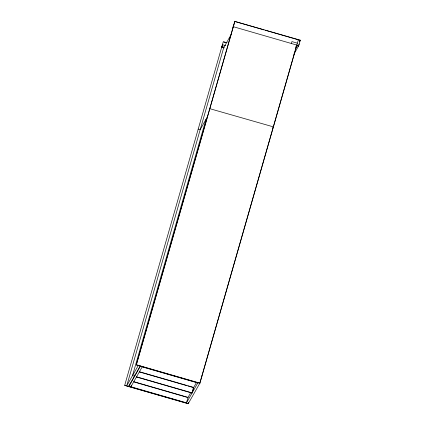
<?xml version="1.0" encoding="UTF-8"?>
<svg xmlns="http://www.w3.org/2000/svg" width="425" height="425" viewBox="0 0 425 425"><rect width="100%" height="100%" fill="white"/><g stroke="black" fill="none" stroke-linecap="round" stroke-linejoin="round"><path stroke-width="0.64" d="M298.398 39.631L199.899 383.138L188.195 403.75L124.684 385.369L223.284 41.682L227.099 42.782M221.622 47.313L222.562 44.71L225.739 45.629M129.588 383.956L128.892 386.378L140.393 366.127M205.992 119.367L132.51 375.631L134.422 376.189L134.789 374.914M296.735 45.263L199.798 383.318L136.287 364.937L234.786 21.431L300.316 40.184L298.653 45.82L296.746 45.268M136.287 364.937L234.892 21.25M131.256 385.539L130.911 386.75L186.485 402.836L188.047 397.38L133.737 381.666M291.364 43.499L291.911 41.592L297.383 43.175M188.663 402.294L188.296 403.569L124.684 385.369M222.27 45.225L222.562 44.71M233.771 24.974L232.932 27.397L233.325 26.701L298.754 45.64L293.877 54.225M231.359 34.202L223.693 47.706L126.756 385.757L138.258 365.511M198.167 129.099L200.175 129.471M209.769 108.672L273.387 126.873L272.643 128.175M200.239 129.492L207.591 116.551M295.858 46.803L296.836 45.082M295.55 48.296L296.188 47.175M299.338 41.905L300.316 40.184M299.2 43.908L298.355 46.336L296.453 45.783M128.674 386.314L140.176 366.063M130.81 386.931L142.311 366.679M190.82 392.498L187.946 397.561L134.045 381.963M193.056 388.562L196.568 382.373M186.378 403.017L197.88 382.766M201.269 377.081L201.907 375.96M234.786 21.431L264.005 29.888M265.28 30.255L300.215 40.364M223.816 42.043L226.36 42.782M222.015 46.617L223.922 47.17M221.722 47.133L224.262 47.871M222.254 47.499L223.523 47.866M136.388 364.756L199.899 383.138M142.21 366.86L197.779 382.946M139.384 371.721L193.694 387.435L192.132 392.891L136.558 376.805M139.283 371.902L186.644 385.608M187.908 385.974L193.593 387.616L192.031 393.072L136.457 376.986"/></g></svg>
